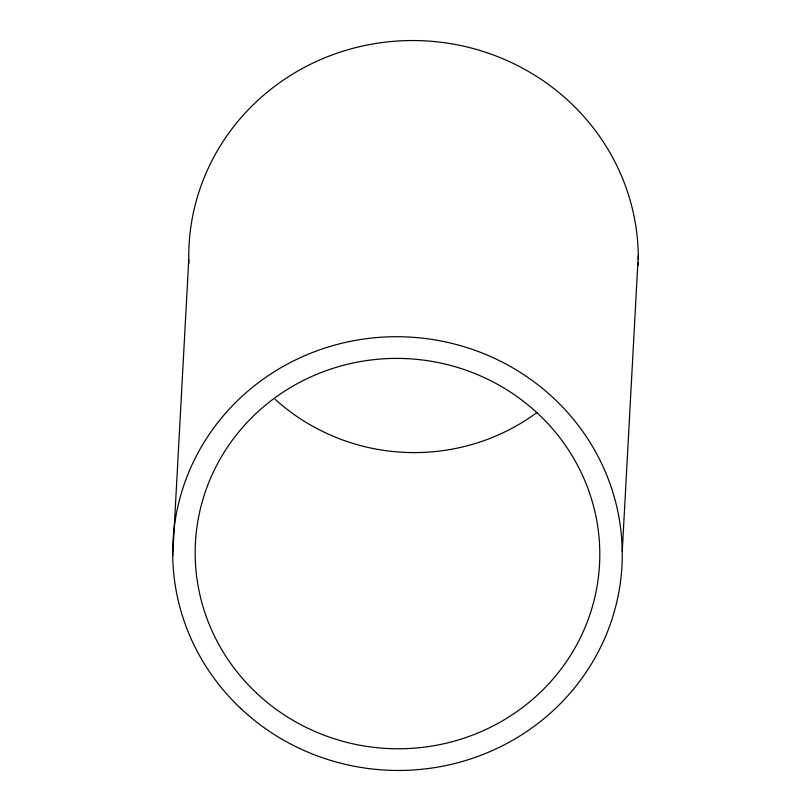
<?xml version="1.0" encoding="UTF-8"?>
<svg xmlns="http://www.w3.org/2000/svg" width="811" height="811" viewBox="0 0 811 811"><rect width="100%" height="100%" fill="white"/><g stroke="black" fill="none" stroke-linecap="round" stroke-linejoin="round"><path stroke-width="1.22" d="M172.713 555.809L188.75 259.632M622.25 551.368L638.287 255.191M188.841 263.382A224.819 216.851 3.1 0 1 410.346 40.55A224.819 216.851 3.1 0 1 638.308 258.942M638.267 262.703A224.819 216.851 3.1 0 1 638.196 265.217M536.933 412.535A202.334 195.167 3.1 0 1 275.213 399.336M240.786 708.5A224.819 216.851 3.1 0 0 615.417 607.571A224.819 216.851 3.1 0 0 336.241 344.695A224.819 216.851 3.1 0 0 240.786 708.5M256.458 693.01A202.334 195.167 3.1 0 0 593.622 602.178A202.334 195.167 3.1 0 0 342.364 365.579A202.334 195.167 3.1 0 0 256.458 693.01"/></g></svg>
